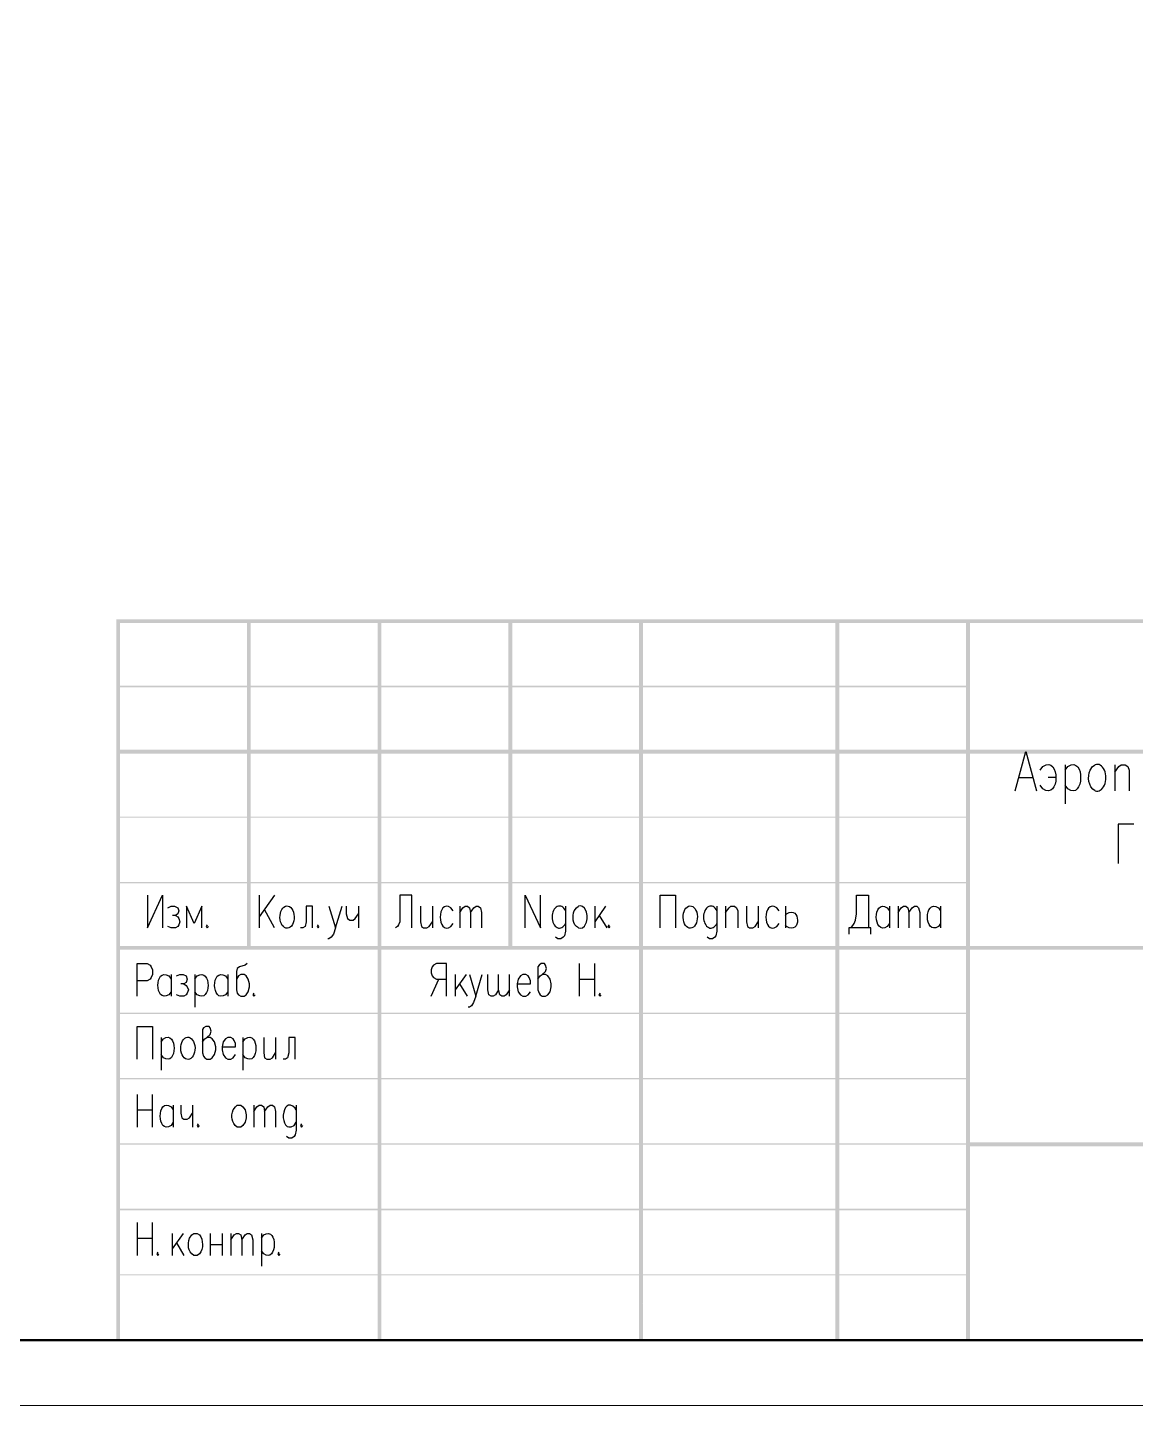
# Model space of a CAD drawing. Header units: millimetres. Extents: x 148937 to 2048786, y 870 to 351006.
# Drawn here: x 612326 to 620798, y 272458 to 282998 of the extents above; entities that cross this region are included whole.
import ezdxf

# ---------------------------------------------------------------- set-up
doc = ezdxf.new("R2010")
doc.units = ezdxf.units.MM
doc.layers.add('PDF _Геометрия', color=7, linetype='Continuous')
doc.layers.add('PDF _Сплошная заливка', color=7, linetype='Continuous', true_color=0x007eff)

msp = doc.modelspace()

# ---------------------------------------------------------------- linework, layer by layer
at = {"layer": 'PDF _Геометрия', "lineweight": 15}
msp.add_lwpolyline([(572614.19658, 272458.03955), (572614.19658, 314460.95953), (632018.60568, 314460.95953), (632018.60568, 272458.03955)], close=True, dxfattribs=at)
at = {"layer": 'PDF _Геометрия', "lineweight": 50}
msp.add_lwpolyline([(574612.3935, 272956.51559), (574612.3935, 313962.48783), (631520.13397, 313962.48783), (631520.13397, 272956.51559)], close=True, dxfattribs=at)
at = {"layer": 'PDF _Геометрия', "lineweight": 25}
for points in [[(619879.03281, 277159.16965), (619960.6795, 277459.97323), (620040.17758, 277159.16965)], [(620070.25781, 277318.16592), (620089.59518, 277346.09768)], [(620259.3343, 277358.98924), (620259.3343, 277060.33426)], [(620259.3343, 277318.16592), (620280.82027, 277346.09768)], [(620450.55882, 277318.1659), (620469.89619, 277346.09766), (620489.23356, 277358.98924)], [(620639.63579, 277303.1258), (620669.71615, 277346.09774), (620689.05352, 277358.98933), (620719.13388, 277358.98933), (620740.61985, 277346.09774), (620749.21423, 277318.16598), (620749.21423, 277159.16981)], [(620639.63579, 277358.98924), (620639.63579, 277159.16972)], [(619909.11304, 277260.15397), (620010.0971, 277260.15397)], [(620089.59518, 277174.20992), (620070.25781, 277202.14168)], [(620190.57981, 277260.15397), (620130.41909, 277260.15397)], [(620280.82027, 277174.20992), (620259.3343, 277202.14168)], [(620785.74099, 276903.48664), (620665.41956, 276903.48664), (620665.41956, 276602.68306)], [(613242.01582, 276359.89187), (613242.01582, 276110.65462), (613358.04006, 276359.89187), (613358.04006, 276110.65462)], [(614097.15759, 276359.89187), (614097.15759, 276110.65462)], [(614213.18257, 276359.89187), (614097.15833, 276194.4499)], [(615263.84635, 276110.65438), (615263.84635, 276359.89163), (615171.45668, 276359.89163), (615171.45668, 276157.92351), (615162.8623, 276134.28895), (615154.26791, 276121.39736), (615139.22773, 276110.65438)], [(616129.73067, 276110.65438), (616129.73067, 276359.89163), (616247.9035, 276110.65438), (616247.9035, 276359.89163)], [(617163.20529, 276110.65438), (617163.20529, 276359.89163), (617281.37812, 276359.89163), (617281.37812, 276110.65438)], [(618624.25188, 276110.65438), (618647.88644, 276145.03193), (618656.48083, 276170.81509), (618665.07522, 276218.08423), (618665.07522, 276359.89163), (618757.46489, 276359.89163), (618757.46489, 276110.65438)], [(613398.86358, 276265.35362), (613424.64674, 276276.09661), (613450.4299, 276276.09661), (613474.06447, 276265.35362), (613482.65886, 276241.71906), (613474.06447, 276218.08449), (613456.87569, 276205.19291), (613433.24113, 276205.19291)], [(613658.84416, 276110.65438), (613658.84416, 276276.09635), (613598.68344, 276145.03193), (613540.67132, 276276.09635), (613540.67132, 276110.65438)], [(614213.18257, 276110.65438), (614137.98168, 276252.46178)], [(614505.39189, 276110.6542), (614505.39189, 276276.09617), (614455.97416, 276276.09617), (614455.97416, 276157.92334), (614447.37977, 276121.39719), (614430.19099, 276110.6542), (614413.00222, 276110.6542)], [(614630.00981, 276276.09617), (614681.57614, 276110.6542), (614730.99387, 276276.09617)], [(614763.22287, 276276.09617), (614763.22287, 276218.08405), (614771.81726, 276181.5579), (614789.00603, 276170.81492), (614814.78919, 276170.81492), (614829.82937, 276181.5579), (614855.61254, 276218.08405)], [(614855.61206, 276276.09617), (614855.61206, 276110.6542)], [(615330.45234, 276276.09617), (615330.45234, 276157.92334), (615339.04672, 276121.39719), (615354.0869, 276110.6542), (615379.87007, 276110.6542), (615397.05884, 276121.39719), (615422.84201, 276157.92334)], [(615422.84262, 276276.09617), (615422.84262, 276110.6542)], [(615579.69037, 276241.71893), (615562.50159, 276265.35349)], [(615631.25679, 276228.82732), (615654.89135, 276265.35347), (615672.08013, 276276.09645), (615689.2689, 276276.09645), (615704.30908, 276265.35347), (615712.90347, 276228.82732), (615712.90347, 276110.65449)], [(615631.25679, 276276.09617), (615631.25679, 276110.6542)], [(615712.90233, 276228.82732), (615738.6855, 276265.35347), (615755.87427, 276276.09645), (615770.91445, 276276.09645), (615788.10323, 276265.35347), (615796.69761, 276228.82732), (615796.69761, 276110.65449)], [(616439.12916, 276276.09617), (616439.12916, 276087.01964), (616430.53477, 276050.49349), (616421.94038, 276039.7505), (616404.75161, 276026.85892), (616381.11704, 276026.85892), (616363.92826, 276039.7505)], [(616505.73601, 276241.71862), (616522.92479, 276265.35319), (616537.96497, 276276.09617)], [(616746.37804, 276276.09617), (616662.58276, 276157.92334)], [(616662.58289, 276276.09617), (616662.58289, 276110.6542)], [(617597.22279, 276276.09617), (617597.22279, 276087.01964), (617588.6284, 276050.49349), (617580.03401, 276039.7505), (617562.84524, 276026.85892), (617539.21067, 276026.85892), (617522.0219, 276039.7505)], [(617663.82877, 276228.82732), (617689.61194, 276265.35347), (617704.65211, 276276.09645), (617730.43528, 276276.09645), (617747.62405, 276265.35347), (617756.21844, 276241.7189), (617756.21844, 276110.65449)], [(617663.82877, 276276.09617), (617663.82877, 276110.6542)], [(617822.82503, 276276.09617), (617822.82503, 276157.92334), (617831.41942, 276121.39719), (617846.4596, 276110.6542), (617872.24277, 276110.6542), (617889.43154, 276121.39719), (617913.06611, 276157.92334)], [(617913.06571, 276276.09617), (617913.06571, 276110.6542)], [(618072.06198, 276241.71893), (618054.8732, 276265.35349)], [(618121.47988, 276276.09617), (618121.47988, 276110.6542)], [(618899.27242, 276265.3536), (618916.4612, 276241.71903)], [(618916.4612, 276276.09617), (618916.4612, 276110.6542)], [(618983.06718, 276228.82732), (619006.70174, 276265.35347), (619023.89052, 276276.09645), (619041.0793, 276276.09645), (619058.26807, 276265.35347), (619064.71386, 276228.82732), (619064.71386, 276110.65449)], [(618983.06718, 276276.09617), (618983.06718, 276110.6542)], [(619064.71491, 276228.82732), (619090.49808, 276265.35347), (619107.68685, 276276.09645), (619124.87563, 276276.09645), (619139.91581, 276265.35347), (619148.51019, 276228.82732), (619148.51019, 276110.65449)], [(619290.31646, 276265.3536), (619307.50523, 276241.71903)], [(619307.50523, 276276.09617), (619307.50523, 276110.6542)], [(613456.87552, 276205.19262), (613474.06429, 276194.44964), (613482.65868, 276181.55806), (613491.25307, 276157.92349), (613482.65868, 276134.28892), (613474.06429, 276121.39734), (613456.87552, 276110.65436), (613424.64656, 276110.65436), (613398.8634, 276121.39734)], [(615562.50159, 276121.3975), (615579.69037, 276145.03206)], [(616696.96014, 276205.19262), (616754.97226, 276110.65436)], [(618054.8732, 276121.3975), (618072.06198, 276145.03206)], [(618121.47988, 276205.19262), (618130.07427, 276218.08421)], [(618916.4612, 276145.03217), (618899.27242, 276121.3976)], [(619307.50523, 276145.03217), (619290.31646, 276121.3976)], [(613699.66803, 276134.28908), (613691.07364, 276121.3975), (613699.66803, 276110.65451), (613708.26241, 276121.3975)], [(614548.36317, 276134.28908), (614539.76878, 276121.3975), (614548.36317, 276110.65451), (614554.80896, 276121.3975)], [(614681.57623, 276110.65438), (614664.38745, 276063.38525), (614647.19868, 276039.75068), (614630.0099, 276026.8591), (614621.41551, 276026.8591)], [(616772.16125, 276134.28908), (616763.56686, 276121.3975), (616772.16125, 276110.65451), (616780.75564, 276121.3975)], [(618130.07427, 276121.39734), (618121.47988, 276134.28892)], [(618774.65301, 276063.38498), (618774.65301, 276110.65412), (618607.06245, 276110.65412), (618607.06245, 276063.38498)], [(613164.66729, 275588.54525), (613164.66729, 275837.7825), (613239.86819, 275837.7825), (613263.50275, 275824.89092), (613272.09714, 275814.14793), (613280.69153, 275790.51337), (613280.69153, 275753.98722), (613272.09714, 275730.35265), (613263.50275, 275719.60967), (613239.86819, 275706.71808), (613164.66729, 275706.71808)], [(614004.76731, 275837.78274), (613989.72713, 275824.89116), (613946.75519, 275814.14817), (613929.56641, 275801.25659), (613923.12062, 275777.62202), (613923.12062, 275635.81462), (613929.56641, 275612.18006), (613938.1608, 275599.28848), (613955.34958, 275588.54549), (613981.13274, 275588.54549), (613996.17292, 275599.28848), (614013.3617, 275622.92304), (614021.95608, 275659.44919), (614021.95608, 275683.08376), (614013.3617, 275719.60991), (614004.76731, 275730.35289), (613996.17292, 275743.24447), (613981.13274, 275753.98746), (613955.34958, 275753.98746), (613938.1608, 275743.24447), (613923.12062, 275719.60991)], [(615528.12396, 275588.54525), (615528.12396, 275837.7825), (615452.92306, 275837.7825), (615429.2885, 275824.89092), (615420.69411, 275814.14793), (615412.09972, 275790.51337), (615412.09972, 275766.8788), (615420.69411, 275743.24423), (615429.2885, 275730.35265), (615452.92306, 275719.60967), (615528.12396, 275719.60967)], [(616228.56648, 275719.6098), (616245.75526, 275743.24436), (616260.79543, 275753.98735), (616286.5786, 275777.62191), (616295.17299, 275801.25648), (616286.5786, 275824.89105), (616277.98421, 275837.78263), (616254.34964, 275837.78263), (616237.16087, 275824.89105), (616228.56648, 275814.14806), (616228.56648, 275635.81452), (616237.16087, 275612.17995), (616245.75526, 275599.28837), (616260.79543, 275588.54538), (616286.5786, 275588.54538), (616303.76737, 275599.28837), (616320.95615, 275622.92293), (616329.55054, 275659.44908), (616329.55054, 275683.08365), (616320.95615, 275719.6098), (616303.76737, 275743.24436), (616286.5786, 275753.98735), (616260.79543, 275753.98735)], [(616544.4105, 275837.78274), (616544.4105, 275588.54549)], [(616662.58289, 275588.54525), (616662.58289, 275837.7825)], [(613405.31059, 275743.24447), (613422.49937, 275719.60991)], [(613422.49937, 275753.98704), (613422.49937, 275588.54508)], [(613463.32105, 275743.24449), (613489.10421, 275753.98748), (613514.88737, 275753.98748), (613538.52194, 275743.24449), (613547.11633, 275719.60993), (613538.52194, 275693.82676), (613521.33317, 275683.08378), (613497.6986, 275683.08378)], [(613605.12923, 275753.98704), (613605.12923, 275504.74979)], [(613605.12923, 275719.6098), (613622.31801, 275743.24436)], [(613839.327, 275743.24447), (613856.51578, 275719.60991)], [(613856.51578, 275753.98704), (613856.51578, 275588.54508)], [(615412.10007, 275588.54525), (615470.11219, 275719.60967)], [(615594.72994, 275753.98704), (615594.72994, 275588.54508)], [(615678.52618, 275753.98704), (615594.7309, 275635.81421)], [(615704.3083, 275753.98704), (615753.72603, 275588.54508), (615803.14376, 275753.98704)], [(615927.76203, 275635.81465), (615904.12746, 275599.2885), (615886.93869, 275588.54551), (615869.74991, 275588.54551), (615852.56114, 275599.2885), (615846.11535, 275635.81465), (615846.11535, 275753.98748)], [(616011.55827, 275635.81465), (615985.77511, 275599.2885), (615970.73493, 275588.54551), (615953.54616, 275588.54551), (615936.35738, 275599.2885), (615927.76299, 275635.81465), (615927.76299, 275753.98748)], [(616011.55827, 275588.54525), (616011.55827, 275753.98722)], [(616069.57022, 275683.0835), (616170.55427, 275683.0835), (616170.55427, 275706.71806), (616161.95989, 275730.35263), (616153.3655, 275743.24421), (616136.17672, 275753.9872), (616112.54216, 275753.9872), (616095.35338, 275743.24421), (616078.1646, 275719.60964), (616069.57022, 275683.0835), (616069.57022, 275659.44893), (616078.1646, 275622.92278), (616095.35338, 275599.28821), (616112.54216, 275588.54523), (616136.17672, 275588.54523), (616153.3655, 275599.28821), (616170.55427, 275622.92278)], [(616544.4105, 275719.6098), (616662.58333, 275719.6098)], [(613422.49937, 275622.92304), (613405.31059, 275599.28848)], [(613521.33299, 275683.0835), (613538.52177, 275670.19191), (613547.11615, 275659.44893), (613555.71054, 275635.81436), (613547.11615, 275612.1798), (613538.52177, 275599.28821), (613521.33299, 275588.54523), (613489.10404, 275588.54523), (613463.32087, 275599.28821)], [(613622.31801, 275599.28837), (613605.12923, 275622.92293)], [(613856.51578, 275622.92304), (613839.327, 275599.28848)], [(614056.33591, 275612.17995), (614047.74152, 275599.28837), (614056.33591, 275588.54538), (614064.9303, 275599.28837)], [(615629.10828, 275683.0835), (615687.12039, 275588.54523)], [(616703.40676, 275612.17995), (616694.81237, 275599.28837), (616703.40676, 275588.54538), (616712.00115, 275599.28837)], [(615753.7262, 275588.54525), (615736.53742, 275539.12752), (615719.34865, 275515.49295), (615704.30847, 275504.74997), (615695.71408, 275504.74997)], [(613164.66729, 275107.25944), (613164.66729, 275356.49669), (613280.69153, 275356.49669), (613280.69153, 275107.25944)], [(613663.14118, 275238.32399), (613680.32995, 275261.95856), (613697.51873, 275272.70154), (613721.1533, 275296.33611), (613729.74768, 275319.97067), (613721.1533, 275345.75384), (613714.7075, 275356.49682), (613688.92434, 275356.49682), (613671.73557, 275345.75384), (613663.14118, 275332.86226), (613663.14118, 275154.52871), (613671.73557, 275130.89414), (613680.32995, 275118.00256), (613697.51873, 275107.25957), (613721.1533, 275107.25957), (613738.34207, 275118.00256), (613755.53085, 275141.63713), (613764.12523, 275178.16327), (613764.12523, 275201.79784), (613755.53085, 275238.32399), (613738.34207, 275261.95856), (613721.1533, 275272.70154), (613697.51873, 275272.70154)], [(613347.29716, 275272.70178), (613347.29716, 275023.46453)], [(613347.29716, 275238.32399), (613364.48594, 275261.95856)], [(613813.5434, 275201.79769), (613914.52746, 275201.79769), (613914.52746, 275225.43225), (613905.93307, 275249.06682), (613897.33868, 275261.9584), (613880.14991, 275272.70139), (613856.51534, 275272.70139), (613839.32657, 275261.9584), (613822.13779, 275238.32384), (613813.5434, 275201.79769), (613813.5434, 275178.16312), (613822.13779, 275141.63697), (613839.32657, 275118.00241), (613856.51534, 275107.25942), (613880.14991, 275107.25942), (613897.33868, 275118.00241), (613914.52746, 275141.63697)], [(613972.53967, 275272.70178), (613972.53967, 275023.46453)], [(613972.53967, 275238.32399), (613989.72844, 275261.95856)], [(614131.53593, 275272.70178), (614131.53593, 275154.52895), (614137.98172, 275118.0028), (614155.17049, 275107.25981), (614180.95366, 275107.25981), (614198.14243, 275118.0028), (614221.777, 275154.52895)], [(614221.77661, 275272.70178), (614221.77661, 275107.25981)], [(614372.17774, 275107.25981), (614372.17774, 275272.70178), (614322.76001, 275272.70178), (614322.76001, 275154.52895), (614314.16562, 275118.0028), (614296.97685, 275107.25981), (614279.78807, 275107.25981)], [(613364.48594, 275118.00256), (613347.29716, 275141.63713)], [(613989.72844, 275118.00256), (613972.53967, 275141.63713)], [(613164.66729, 274836.53631), (613164.66729, 274587.29906)], [(613280.69118, 274587.29937), (613280.69118, 274836.53662)], [(613164.66729, 274718.36337), (613280.69153, 274718.36337)], [(613422.49867, 274741.99796), (613439.68744, 274718.36339)], [(613439.68744, 274754.88967), (613439.68744, 274587.29911)], [(613497.69939, 274754.88967), (613497.69939, 274694.72896), (613506.29377, 274658.20281), (613521.33395, 274647.45982), (613547.11712, 274647.45982), (613564.30589, 274658.20281), (613587.94046, 274694.72896)], [(613587.94116, 274754.88967), (613587.94116, 274587.29911)], [(613897.33833, 274718.36352), (613914.52711, 274741.99809), (613929.56729, 274754.88967), (613955.35045, 274754.88967), (613972.53923, 274741.99809), (613989.728, 274718.36352), (613996.17379, 274681.83737), (613996.17379, 274658.20281), (613989.728, 274623.82526), (613972.53923, 274600.19069), (613955.35045, 274587.29911), (613929.56729, 274587.29911)], [(614056.33591, 274754.88967), (614056.33591, 274587.29911)], [(614056.33591, 274705.47177), (614079.97047, 274741.99792), (614097.15925, 274754.8895), (614114.34803, 274754.8895), (614131.5368, 274741.99792), (614137.98259, 274705.47177), (614137.98259, 274587.29893)], [(614137.98146, 274705.47177), (614163.76462, 274741.99792), (614180.9534, 274754.8895), (614198.14217, 274754.8895), (614213.18235, 274741.99792), (614221.77674, 274705.47177), (614221.77674, 274587.29893)], [(614380.77287, 274754.88967), (614380.77287, 274563.66454), (614372.17848, 274527.13839), (614363.58409, 274516.39541), (614346.39532, 274503.50383), (614322.76075, 274503.50383), (614305.57198, 274516.39541)], [(614380.77287, 274718.36337), (614372.17848, 274731.25495)], [(613439.68744, 274623.82513), (613422.49867, 274600.19056)], [(613630.91353, 274610.93352), (613622.31915, 274600.19054), (613630.91353, 274587.29896), (613639.50792, 274600.19054)], [(614363.58409, 274600.19054), (614380.77287, 274623.8251)], [(614421.59564, 274610.93352), (614413.00126, 274600.19054), (614421.59564, 274587.29896), (614430.19003, 274600.19054)], [(613164.66729, 273856.77607), (613164.66729, 273605.39023)], [(613280.69118, 273605.39008), (613280.69118, 273856.77592)], [(613164.66729, 273736.45462), (613280.69153, 273736.45462)], [(613431.0934, 273772.98092), (613431.0934, 273605.39036)], [(613514.88965, 273772.98092), (613431.09437, 273654.80809)], [(613564.30624, 273736.45478), (613581.49502, 273762.23794), (613596.5352, 273772.98092), (613622.31836, 273772.98092), (613639.50714, 273762.23794)], [(613721.15312, 273772.98092), (613721.15312, 273605.39036)], [(613813.5434, 273772.98092), (613813.5434, 273605.39036)], [(613880.14938, 273772.98092), (613880.14938, 273605.39036)], [(613880.14938, 273725.71153), (613905.93255, 273762.23768), (613923.12132, 273772.98066), (613938.1615, 273772.98066), (613955.35028, 273762.23768), (613963.94466, 273725.71153), (613963.94466, 273605.3901)], [(613963.94563, 273725.71153), (613989.72879, 273762.23768), (614004.76897, 273772.98066), (614021.95774, 273772.98066), (614039.14652, 273762.23768), (614047.74091, 273725.71153), (614047.74091, 273605.3901)], [(614114.34785, 273772.98092), (614114.34785, 273523.74368)], [(614114.34785, 273736.45462), (614131.53663, 273762.23779)], [(613321.51505, 273631.17328), (613312.92066, 273618.2817), (613321.51505, 273605.39012), (613330.10943, 273618.2817)], [(613463.32105, 273702.07738), (613521.33317, 273605.39051)], [(613639.50714, 273618.28194), (613622.31836, 273605.39036), (613596.5352, 273605.39036)], [(613721.15312, 273689.18577), (613813.54279, 273689.18577)], [(614131.53663, 273618.28179), (614114.34785, 273641.91636)], [(614247.55981, 273631.17328), (614238.96543, 273618.2817), (614247.55981, 273605.39012), (614256.1542, 273618.2817)]]:
    msp.add_lwpolyline(points, dxfattribs=at)
for centre, major_axis, ratio, start_param, end_param in [((620504.78192, 277259.22327), (-0.69768, -102.72883), 0.6507110587, 6.0588855885, 9.6699509078), ((614310.11479, 276193.37523), (0, 85.23736), 0.639247627, 0.2435057177, 6.5266910249), ((616392.93433, 276193.37546), (0, -84.6051), 0.6652991439, 2.1789968793, 7.2457816588), ((616552.18599, 276193.33724), (-0.14013, 85.88187), 0.6160059707, 2.866788771, 6.5526915867), ((617393.35056, 276193.37522), (0, 85.23706), 0.639247627, 0.2435056995, 6.5266910067), ((617551.02796, 276193.37547), (0, -84.6052), 0.6652991439, 2.1789968586, 7.2457816381), ((613551.66032, 275189.98084), (0, 85.23698), 0.639247627, 0.243505738, 6.5266910452)]:
    msp.add_ellipse(centre, major_axis=major_axis, ratio=ratio, start_param=start_param, end_param=end_param, dxfattribs=at)
for points in [[(620089.59518, 277346.09768), (620227.4993, 277433.18748), (620218.83329, 277081.46215), (620089.59518, 277174.20992)], [(620280.82027, 277346.09768), (620418.58115, 277431.54022), (620403.89907, 277079.95813), (620280.82027, 277174.20992)], [(620489.23356, 277159.16972), (620435.44702, 277190.07371), (620429.03704, 277266.02661), (620450.55882, 277318.1659)], [(615562.50159, 276265.35349), (615454.21231, 276338.90713), (615454.21231, 276047.84386), (615562.50159, 276121.3975)], [(616537.96497, 276110.6542), (616491.91337, 276134.79011), (616489.44249, 276198.99735), (616505.73601, 276241.71862)], [(618054.8732, 276265.35349), (617943.6475, 276336.83015), (617943.6475, 276049.92084), (618054.8732, 276121.3975)], [(618130.07427, 276218.08421), (618239.975, 276286.58864), (618242.44589, 276052.82129), (618130.07427, 276121.39734)], [(618899.27242, 276121.3976), (618790.98313, 276049.95676), (618786.00555, 276336.79445), (618899.27242, 276265.3536)], [(619290.31646, 276121.3976), (619181.16773, 276051.49658), (619177.65836, 276336.04244), (619290.31646, 276265.3536)], [(613405.31059, 275599.28848), (613296.12605, 275529.38745), (613292.65249, 275813.93331), (613405.31059, 275743.24447)], [(613622.31801, 275743.24436), (613733.65114, 275814.18387), (613733.65114, 275528.34886), (613622.31801, 275599.28837)], [(613839.327, 275599.28848), (613731.03772, 275527.84763), (613726.06013, 275814.68532), (613839.327, 275743.24447)], [(613364.48594, 275261.95856), (613473.99276, 275335.33314), (613473.99276, 275044.62797), (613364.48594, 275118.00256)], [(613989.72844, 275261.95856), (614099.23527, 275335.33314), (614099.23527, 275044.62797), (613989.72844, 275118.00256)], [(613422.49867, 274600.19056), (613313.88709, 274522.33973), (613311.45201, 274820.6008), (613422.49867, 274741.99796)], [(614372.17848, 274731.25495), (614263.99662, 274845.91841), (614241.40055, 274521.55189), (614363.58409, 274600.19054)], [(613929.56729, 274587.29911), (613884.08865, 274618.81186), (613880.57928, 274669.98428), (613897.33833, 274718.36352)], [(614131.53663, 273762.23779), (614245.26903, 273835.32589), (614232.9504, 273536.6351), (614131.53663, 273618.28179)], [(613596.5352, 273605.39036), (613551.95181, 273635.32748), (613547.01004, 273689.79441), (613564.30624, 273736.45478)], [(613639.50714, 273762.23794), (613670.62598, 273724.53006), (613672.81039, 273655.23781), (613639.50714, 273618.28194)]]:
    msp.add_open_spline(points, degree=3, dxfattribs=at)
at = {"layer": 'PDF _Сплошная заливка', "color": 7, "lineweight": 25, "transparency": 33554559}
for points in [[(613033.60165, 278441.88231), (613003.5213, 278471.96266), (613033.60165, 272956.5145)], [(631520.13069, 278471.96253), (613033.60276, 278441.88217), (613003.52143, 278471.96253)], [(613003.52252, 278471.96253), (613033.60288, 272956.51398), (613003.52252, 272956.51398)], [(631520.13069, 278441.88231), (631520.13069, 278471.96266), (613033.60276, 278441.88231)], [(614032.70012, 275958.10419), (614002.61976, 278456.92243), (614032.70012, 278456.92243)], [(614002.62098, 275958.10419), (614032.70134, 275958.10419), (614002.62098, 278456.92243)], [(615031.79749, 272956.51397), (615003.86573, 278456.92242), (615031.79749, 278456.92242)], [(615003.86577, 272956.51397), (615031.79753, 272956.51397), (615003.86577, 278456.92242)], [(616033.04337, 275958.10419), (616002.96301, 278456.92243), (616033.04337, 278456.92243)], [(616002.96424, 275958.10419), (616033.04459, 275958.10419), (616002.96424, 278456.92243)], [(617002.06051, 272956.51397), (617032.14087, 272956.51397), (617002.06051, 278456.92242)], [(617032.14183, 272956.51397), (617002.06147, 278456.92242), (617032.14183, 278456.92242)], [(618503.92988, 272956.51397), (618534.01024, 272956.51397), (618503.92988, 278456.92242)], [(618534.0112, 272956.51397), (618503.93084, 278456.92242), (618534.0112, 278456.92242)], [(619533.10857, 272956.51397), (619503.02821, 278456.92242), (619533.10857, 278456.92242)], [(619503.02834, 272956.51397), (619533.1087, 272956.51397), (619503.02834, 278456.92242)], [(613018.56209, 277962.74501), (613018.56209, 277952.00202), (619518.06791, 277962.74501)], [(613018.56209, 277952.00191), (619518.06791, 277962.7449), (619518.06791, 277952.00191)], [(613018.56209, 277442.78439), (631520.1296, 277472.86475), (631520.1296, 277442.78439)], [(613018.56209, 277472.86462), (613018.56209, 277442.78426), (631520.1296, 277472.86462)], [(613018.56209, 276952.90454), (619518.06791, 276961.49893), (619518.06791, 276952.90454)], [(613018.56209, 276961.49858), (613018.56209, 276952.90419), (619518.06791, 276961.49858)], [(613018.56209, 276463.02415), (613018.56209, 276452.28117), (619518.06791, 276463.02415)], [(613018.56209, 276452.28106), (619518.06791, 276463.02404), (619518.06791, 276452.28106)], [(613018.56209, 275943.06408), (631520.1296, 275973.14444), (631520.1296, 275943.06408)], [(613018.56209, 275973.1443), (613018.56209, 275943.06395), (631520.1296, 275973.1443)], [(613018.56209, 275461.77827), (613018.56209, 275453.18388), (619518.06791, 275461.77827)], [(613018.56209, 275453.18369), (619518.06791, 275461.77807), (619518.06791, 275453.18369)], [(613018.56209, 274462.68035), (613018.56209, 274451.93737), (619518.06791, 274462.68035)], [(613018.56209, 274451.93726), (619518.06791, 274462.68024), (619518.06791, 274451.93726)], [(619518.06791, 274441.19471), (631520.13071, 274471.27507), (631520.13071, 274441.19471)], [(619518.06791, 274471.27494), (619518.06791, 274441.19458), (631520.13071, 274471.27494)], [(613018.56209, 273962.05741), (613018.56209, 273951.31443), (619518.06791, 273962.05741)], [(613018.56209, 273962.05741), (613018.56209, 273951.31443), (619518.06791, 273962.05741)], [(613018.56209, 273951.31432), (619518.06791, 273962.0573), (619518.06791, 273951.31432)], [(613018.56209, 273951.31432), (619518.06791, 273962.0573), (619518.06791, 273951.31432)], [(613018.56209, 273461.43447), (613018.56209, 273452.84009), (619518.06791, 273461.43447)], [(613018.56209, 273452.83989), (619518.06791, 273461.43428), (619518.06791, 273452.83989)]]:
    msp.add_solid(points, dxfattribs=at)
at = {"layer": 'PDF _Сплошная заливка', "color": 7, "lineweight": 15, "transparency": 33554559}
for points in [[(613018.56209, 274963.30384), (613018.56209, 274952.56085), (619518.06791, 274963.30384)], [(613018.56209, 274952.56075), (619518.06791, 274963.30373), (619518.06791, 274952.56075)], [(613018.56209, 274462.68035), (613018.56209, 274451.93737), (619518.06791, 274462.68035)], [(613018.56209, 274451.93726), (619518.06791, 274462.68024), (619518.06791, 274451.93726)]]:
    msp.add_solid(points, dxfattribs=at)

doc.saveas('drawing.dxf')
